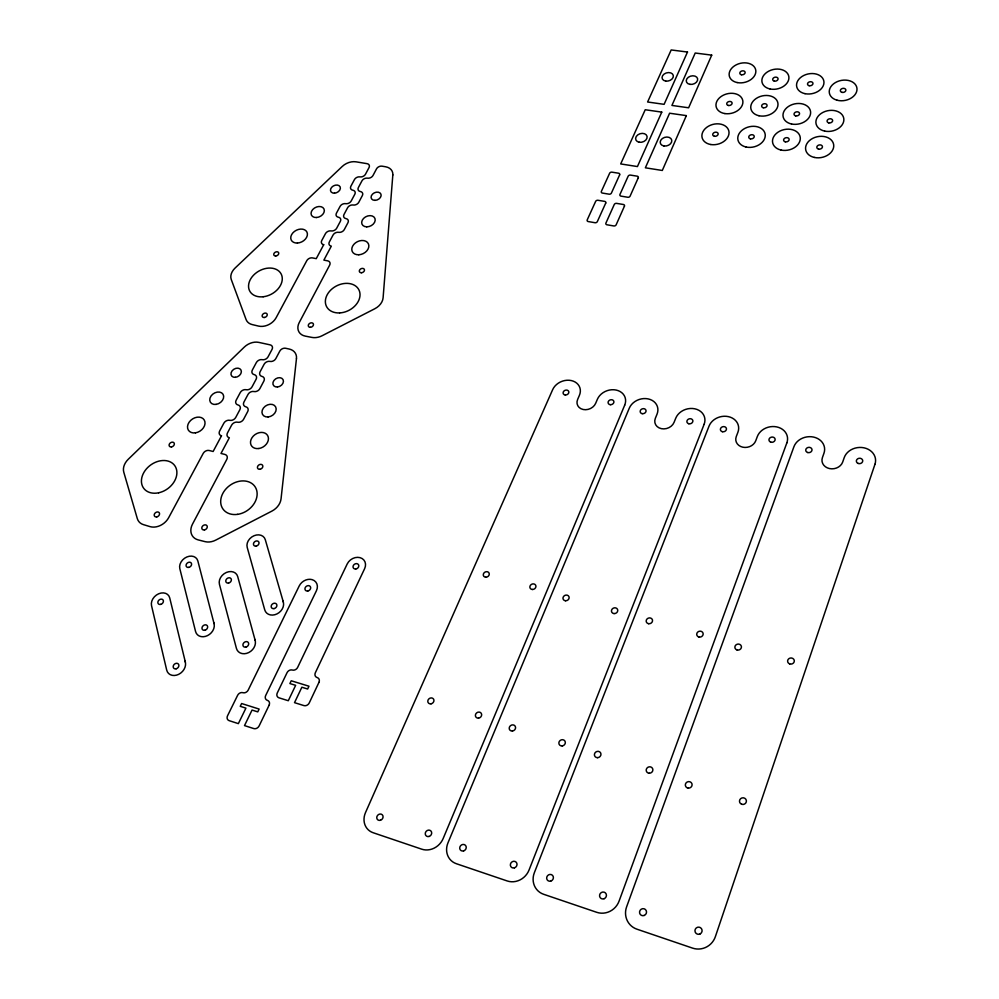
<?xml version="1.0" encoding="UTF-8"?>
<svg xmlns="http://www.w3.org/2000/svg" width="999" height="999" viewBox="0 0 999 999"><rect width="100%" height="100%" fill="white"/><g stroke="black" fill="none" stroke-linecap="round" stroke-linejoin="round"><path stroke-width="1.5" d="M283.316 601.985L265.297 539.685A9.978 7.955 -36.4 0 0 254.021 535.739A9.978 7.955 -36.4 0 0 247.203 547.39L264.747 609.877A10.265 8.354 -38.3 0 0 276.998 613.91A10.265 8.354 -38.3 0 0 282.917 600.936M255.17 640.396L237.7 576.548A10.115 8.067 -38.3 0 0 226.423 572.439A10.115 8.067 -38.3 0 0 219.443 584.328L236.426 648.376A10.415 8.467 -40.5 0 0 248.701 652.572A10.415 8.467 -40.5 0 0 254.782 639.323M214.061 623.626L197.852 560.976A10.015 7.855 -38.5 0 0 186.838 556.98A10.015 7.855 -38.5 0 0 179.82 568.656L195.567 631.493A10.302 8.242 -40.6 0 0 207.542 635.589A10.302 8.242 -40.6 0 0 213.699 622.564M185.364 662.125L169.73 597.926A10.152 7.955 -40.3 0 0 158.716 593.756A10.152 7.955 -40.3 0 0 151.536 605.669L166.696 670.067A10.465 8.342 -42.5 0 0 178.684 674.337A10.465 8.342 -42.5 0 0 185.002 661.038M392.832 174.925L383.104 297.764A13.724 10.402 -26.9 0 1 374.787 308.753L322.078 335.751A13.774 10.415 -28.9 0 1 311.975 337.425L305.307 336.126A13.749 10.377 -29 0 1 299.225 322.59L329.658 265.122A4.483 3.322 -27.5 0 0 327.697 260.851L323.876 260.115L331.306 246.154A4.446 3.272 -26.9 0 1 329.345 241.97L333.029 235.065A4.433 3.259 -26.7 0 1 338.661 232.317A4.421 3.234 -26.5 0 0 344.293 229.583L347.939 222.727A4.408 3.222 -26.3 0 0 345.966 218.606A4.396 3.209 -26.1 0 1 343.993 214.51L347.615 207.717A4.396 3.197 -25.9 0 1 353.196 205.007A4.383 3.184 -25.7 0 0 358.778 202.298L362.362 195.554A4.371 3.172 -25.6 0 0 360.377 191.533A4.358 3.159 -25.4 0 1 358.391 187.525L361.95 180.856A4.358 3.147 -25.2 0 1 367.482 178.172A4.346 3.134 -25 0 0 373.014 175.487L376.536 168.843A4.346 3.134 -24.7 0 1 382.055 166.171L385.602 166.771A13.062 9.453 -24.8 0 1 392.832 174.925M296.466 358.629L281.056 498.813A14.723 11.626 -34.7 0 1 271.903 511.101L215.722 540.122A14.823 11.601 -36.9 0 1 205.12 541.658L198.227 539.91A14.798 11.551 -37 0 1 192.495 524.138L226.785 459.39A4.795 3.696 -34.5 0 0 224.925 454.445L220.991 453.459L229.333 437.762A4.758 3.646 -33.6 0 1 227.497 432.892L231.631 425.137A4.733 3.621 -33.3 0 1 237.612 422.215A4.72 3.609 -33 0 0 243.594 419.28L247.69 411.576A4.708 3.596 -32.7 0 0 245.816 406.805A4.695 3.584 -32.4 0 1 243.943 402.048L248.014 394.43A4.683 3.571 -32.1 0 1 253.933 391.533A4.67 3.546 -31.8 0 0 259.865 388.648L263.873 381.069A4.658 3.534 -31.6 0 0 261.988 376.411A4.645 3.521 -31.3 0 1 260.102 371.765L264.098 364.285A4.633 3.509 -31 0 1 269.967 361.413A4.62 3.496 -30.7 0 0 275.836 358.554L279.782 351.124A4.62 3.496 -30.3 0 1 285.627 348.264L289.298 349.063A13.899 10.552 -30.5 0 1 296.466 358.629M874.962 464.285L715.371 936.65A18.069 17.782 -59.9 0 1 692.557 948.113L636.925 929.182A17.882 17.258 -52.8 0 1 626.61 906.842L793.905 446.765A15.784 13.312 -9.4 0 1 813.573 437.075A15.784 13.312 -9.4 0 1 823.95 453.259L822.414 457.604A10.627 8.979 -8 0 0 829.482 468.568A10.627 8.979 -8 0 0 842.694 462.013L844.217 457.642A16.059 13.549 -6.5 0 1 864.085 447.839A16.059 13.549 -6.5 0 1 874.962 464.285M786.85 442.869L619.068 901.135A17.72 16.871 -50.5 0 1 596.765 912.324L543.656 894.292A17.545 16.384 -49.3 0 1 534.34 872.751L709.04 426.098A15.372 12.85 -14.2 0 1 728.333 416.62A15.372 12.85 -14.2 0 1 737.886 432.317L736.275 436.551A10.327 8.679 -12.9 0 0 742.781 447.19A10.327 8.679 -12.9 0 0 755.744 440.771L757.342 436.513A15.597 13.099 -11.5 0 1 776.835 426.923A15.597 13.099 -11.5 0 1 786.85 442.869M704.12 424.325L529.045 870.029A17.42 16.046 -48.7 0 1 507.192 880.956L456.381 863.723A17.258 15.609 -48.1 0 1 447.952 842.881L629.27 408.204A15.01 12.413 -18.2 0 1 648.214 398.913A15.01 12.413 -18.2 0 1 657.03 414.185L655.344 418.319A10.09 8.379 -17.2 0 0 661.338 428.658A10.09 8.379 -17.2 0 0 674.063 422.365L675.736 418.219A15.21 12.662 -15.9 0 1 694.879 408.816A15.21 12.662 -15.9 0 1 704.12 424.325M624.7 405.144L443.169 838.511A17.12 15.285 -47.6 0 1 421.765 849.187L373.114 832.716A16.958 14.86 -47.2 0 1 365.509 812.574L552.659 389.66A14.698 11.951 -21.5 0 1 571.266 380.557A14.698 11.951 -21.5 0 1 579.383 395.404L577.634 399.438A9.865 8.079 -20.7 0 0 583.141 409.49A9.865 8.079 -20.7 0 0 595.654 403.321L597.39 399.275A14.873 12.213 -19.6 0 1 616.183 390.06A14.873 12.213 -19.6 0 1 624.7 405.144M711.725 55.132L688.623 107.792L671.915 105.432L695.217 53.022L711.725 55.132M686.35 115.622L662.3 170.467L645.366 167.807L669.605 113.224L686.35 115.622M624.425 206.206L616.146 224.812A1.861 1.424 -18.1 0 1 613.798 225.949L606.992 224.787A1.861 1.411 -18.3 0 1 605.931 223.052L614.26 204.508A1.848 1.399 -18 0 1 616.595 203.371L623.364 204.495A1.848 1.399 -17.7 0 1 624.425 206.206M638.249 177.847L630.107 196.116A1.848 1.399 -17.5 0 1 627.784 197.253L621.016 196.129A1.836 1.386 -17.7 0 1 619.967 194.443L628.134 176.236A1.836 1.374 -17.4 0 1 630.444 175.1L637.175 176.174A1.836 1.374 -17.2 0 1 638.249 177.847M687.499 52.035L664.11 104.333L647.602 101.998L671.191 49.95L687.499 52.035M661.775 112.113L637.437 166.558L620.691 163.936L645.229 109.74L661.775 112.113M605.719 203.084L597.352 221.578A1.848 1.411 -18.7 0 1 595.017 222.727L588.274 221.566A1.848 1.399 -19 0 1 587.237 219.842L595.641 201.398A1.836 1.386 -18.6 0 1 597.951 200.275L604.67 201.386A1.836 1.386 -18.4 0 1 605.719 203.084M619.63 174.875L611.425 193.044A1.836 1.386 -18.1 0 1 609.115 194.181L602.409 193.069A1.836 1.374 -18.3 0 1 601.373 191.396L609.615 173.277A1.823 1.361 -18 0 1 611.912 172.153L618.593 173.214A1.823 1.361 -17.8 0 1 619.63 174.875M318.956 682.354L309.253 702.934A4.283 3.596 -41.9 0 1 303.896 705.581L294.518 702.659L301.86 687.237L307.642 689.01L308.966 686.213L291.233 680.781L289.897 683.566L295.642 685.326L288.299 700.724L278.996 697.826A4.271 3.546 -42 0 1 277.26 693.006L287.063 672.652A4.233 3.509 -40.8 0 1 292.345 670.042A4.221 3.496 -40.4 0 0 297.627 667.432L347.215 563.948A10.177 8.392 -34.5 0 1 360.052 557.654A10.177 8.392 -34.5 0 1 364.623 568.681L315.334 672.777A4.246 3.559 -40.2 0 0 317.133 677.547A4.258 3.559 -40.6 0 1 318.956 682.354M269.106 705.207L259.128 725.923A4.321 3.571 -43.9 0 1 253.758 728.571L244.505 725.599L252.048 710.064L257.767 711.875L259.128 709.065L241.621 703.533L240.247 706.318L245.916 708.129L238.361 723.626L229.183 720.666A4.296 3.521 -43.9 0 1 227.535 715.796L237.625 695.304A4.258 3.496 -42.8 0 1 242.919 692.694A4.246 3.484 -42.4 0 0 248.202 690.084L299.225 585.926A10.215 8.367 -36.8 0 1 312.075 579.62A10.215 8.367 -36.8 0 1 316.421 590.746L265.672 695.529A4.271 3.534 -42.3 0 0 267.395 700.361A4.283 3.546 -42.8 0 1 269.106 705.207M221.491 435.826L213.124 451.486L209.203 450.499A4.783 3.659 -34.7 0 0 203.184 453.446L168.681 517.657A14.648 11.226 -37.5 0 1 150.025 526.623L143.481 524.65A14.635 11.176 -37.5 0 1 137.3 518.581L123.776 472.165A14.311 10.752 -36.4 0 1 128.272 459.253L244.305 347.09A13.811 10.365 -31.1 0 1 258.828 342.395L270.142 344.867A4.608 3.459 -30.6 0 1 272.028 349.413L268.069 356.83A4.62 3.484 -30.9 0 1 262.213 359.69A4.633 3.496 -31.2 0 0 256.356 362.55L252.36 370.005A4.645 3.509 -31.4 0 0 254.221 374.637A4.658 3.521 -31.7 0 1 256.094 379.283L252.06 386.838A4.67 3.534 -32 0 1 246.154 389.722A4.683 3.546 -32.3 0 0 240.235 392.607L236.164 400.212A4.695 3.559 -32.6 0 0 238.012 404.957A4.708 3.584 -32.8 0 1 239.86 409.715L235.752 417.407A4.72 3.596 -33.1 0 1 229.795 420.317A4.733 3.609 -33.4 0 0 223.826 423.239L219.668 430.981A4.745 3.621 -33.7 0 0 221.491 435.826M323.701 244.718L316.258 258.641L312.462 257.904A4.458 3.284 -27.8 0 0 306.793 260.652L276.136 317.707A13.611 10.115 -30 0 1 258.591 326.099L252.235 324.588A13.586 10.077 -30.1 0 1 246.066 319.505L231.256 279.47A13.324 9.703 -29.7 0 1 235.077 268.057L342.307 166.396A12.975 9.303 -25.4 0 1 356.081 161.838L367.045 163.661A4.321 3.109 -25 0 1 369.031 167.582L365.497 174.201A4.333 3.122 -25.2 0 1 359.977 176.885A4.346 3.134 -25.4 0 0 354.458 179.57L350.886 186.226A4.358 3.147 -25.5 0 0 352.847 190.222A4.358 3.159 -25.7 0 1 354.82 194.231L351.223 200.961A4.371 3.172 -25.9 0 1 345.654 203.671A4.383 3.184 -26.1 0 0 340.085 206.368L336.451 213.149A4.396 3.197 -26.3 0 0 338.399 217.233A4.408 3.209 -26.5 0 1 340.359 221.328L336.7 228.184A4.408 3.222 -26.7 0 1 331.081 230.919A4.421 3.234 -26.9 0 0 325.462 233.641L321.765 240.534A4.433 3.259 -27.1 0 0 323.701 244.718M610.302 404.695A2.972 2.448 -19.6 0 0 613.798 401.211A2.972 2.448 -19.6 0 0 608.891 400.699A2.972 2.448 -19.6 0 0 610.302 404.695M565.247 394.98A2.935 2.385 -21.5 0 0 568.743 391.546A2.935 2.385 -21.5 0 0 563.936 391.046A2.935 2.385 -21.5 0 0 565.247 394.98M307.854 590.996A3.072 2.51 -36.8 0 0 310.277 586.513A3.072 2.51 -36.8 0 0 305.294 587.487A3.072 2.51 -36.8 0 0 307.854 590.996M160.739 604.383A3.047 2.385 -40.3 0 0 162.999 599.875A3.047 2.385 -40.3 0 0 158.167 601.136A3.047 2.385 -40.3 0 0 160.739 604.383M176.149 668.806A3.134 2.51 -42.5 0 0 178.446 664.098A3.134 2.51 -42.5 0 0 173.489 665.384A3.134 2.51 -42.5 0 0 176.149 668.806M188.774 567.395A3.009 2.36 -38.5 0 0 191.271 563.061A3.009 2.36 -38.5 0 0 186.463 564.01A3.009 2.36 -38.5 0 0 188.774 567.395M204.97 630.219A3.097 2.473 -40.6 0 0 207.205 625.599A3.097 2.473 -40.6 0 0 202.273 626.885A3.097 2.473 -40.6 0 0 204.97 630.219M639.285 142.245A5.882 4.333 -16.9 0 0 647.077 136.438A5.882 4.333 -16.9 0 0 637.787 134.865A5.882 4.333 -16.9 0 0 639.285 142.245M663.923 145.966A5.919 4.383 -16.2 0 0 671.74 140.122A5.919 4.383 -16.2 0 0 662.337 138.536A5.919 4.383 -16.2 0 0 663.923 145.966M485.864 577.21A3.109 2.66 -29.7 0 0 489.06 573.064A3.109 2.66 -29.7 0 0 483.903 573.039A3.109 2.66 -29.7 0 0 485.864 577.21M532.517 589.497A3.134 2.722 -27.7 0 0 535.701 585.289A3.134 2.722 -27.7 0 0 530.457 585.264A3.134 2.722 -27.7 0 0 532.517 589.497M380.494 820.254A3.397 2.972 -47.2 0 0 382.317 814.822A3.397 2.972 -47.2 0 0 376.923 816.545A3.397 2.972 -47.2 0 0 380.494 820.254M429.108 836.45A3.422 3.059 -47.6 0 0 430.894 830.931A3.422 3.059 -47.6 0 0 425.412 832.666A3.422 3.059 -47.6 0 0 429.108 836.45M714.497 136.289A2.76 2.035 -14.6 0 0 718.119 133.579A2.76 2.035 -14.6 0 0 713.698 132.855A2.76 2.035 -14.6 0 0 714.497 136.289M710.826 144.53A13.786 10.202 -14.6 0 0 728.833 130.956A13.786 10.202 -14.6 0 0 706.718 127.348A13.786 10.202 -14.6 0 0 710.826 144.53M728.496 105.494A2.735 1.998 -14.2 0 0 732.067 102.835A2.735 1.998 -14.2 0 0 727.672 102.135A2.735 1.998 -14.2 0 0 728.496 105.494M724.887 113.574A13.661 9.978 -14.2 0 0 742.694 100.2A13.661 9.978 -14.2 0 0 720.716 96.803A13.661 9.978 -14.2 0 0 724.887 113.574M741.395 74.75A2.71 1.948 -13.9 0 0 745.129 72.303A2.71 1.948 -13.9 0 0 740.896 71.404A2.71 1.948 -13.9 0 0 741.395 74.75M737.15 82.555A13.549 9.765 -13.9 0 0 755.768 70.217A13.549 9.765 -13.9 0 0 734.565 65.797A13.549 9.765 -13.9 0 0 737.15 82.555M750.386 138.836A2.785 2.06 -13.5 0 0 754.22 136.289A2.785 2.06 -13.5 0 0 749.862 135.29A2.785 2.06 -13.5 0 0 750.386 138.836M746.053 147.015A13.924 10.327 -13.5 0 0 765.172 134.228A13.924 10.327 -13.5 0 0 743.318 129.308A13.924 10.327 -13.5 0 0 746.053 147.015M763.273 107.742A2.76 2.023 -13.2 0 0 767.057 105.232A2.76 2.023 -13.2 0 0 762.724 104.283A2.76 2.023 -13.2 0 0 763.273 107.742M759.003 115.759A13.799 10.102 -13.2 0 0 777.909 103.147A13.799 10.102 -13.2 0 0 756.206 98.464A13.799 10.102 -13.2 0 0 759.003 115.759M774.3 81.106A2.735 1.986 -12.9 0 0 778.059 78.621A2.735 1.986 -12.9 0 0 773.75 77.722A2.735 1.986 -12.9 0 0 774.3 81.106M770.104 88.986A13.699 9.915 -12.9 0 0 788.823 76.536A13.699 9.915 -12.9 0 0 767.244 72.04A13.699 9.915 -12.9 0 0 770.104 88.986M809.19 85.714A2.772 2.01 -11.9 0 0 812.961 83.217A2.772 2.01 -11.9 0 0 808.578 82.293A2.772 2.01 -11.9 0 0 809.19 85.714M805.032 93.669A13.849 10.04 -11.9 0 0 823.85 81.106A13.849 10.04 -11.9 0 0 801.897 76.548A13.849 10.04 -11.9 0 0 805.032 93.669M795.716 115.884A2.797 2.048 -12.1 0 0 799.537 113.349A2.797 2.048 -12.1 0 0 795.117 112.388A2.797 2.048 -12.1 0 0 795.716 115.884M791.495 123.988A13.961 10.252 -12.1 0 0 810.514 111.264A13.961 10.252 -12.1 0 0 788.423 106.481A13.961 10.252 -12.1 0 0 791.495 123.988M785.276 141.808A2.81 2.085 -12.4 0 0 789.135 139.248A2.81 2.085 -12.4 0 0 784.702 138.237A2.81 2.085 -12.4 0 0 785.276 141.808M781.006 150.05A14.061 10.452 -12.4 0 0 800.199 137.163A14.061 10.452 -12.4 0 0 777.984 132.193A14.061 10.452 -12.4 0 0 781.006 150.05M431.044 703.833A3.247 2.835 -38.2 0 0 433.454 698.938A3.247 2.835 -38.2 0 0 428.109 699.912A3.247 2.835 -38.2 0 0 431.044 703.833M478.533 718.131A3.272 2.91 -37 0 0 481.243 713.286A3.272 2.91 -37 0 0 475.799 713.898A3.272 2.91 -37 0 0 478.533 718.131M171.453 446.928A2.847 2.148 -35.2 0 0 174.126 443.032A2.847 2.148 -35.2 0 0 169.58 443.706A2.847 2.148 -35.2 0 0 171.453 446.928M259.94 469.28A2.897 2.26 -33.9 0 0 262.575 465.272A2.897 2.26 -33.9 0 0 257.879 465.946A2.897 2.26 -33.9 0 0 259.94 469.28M204.483 529.92A2.96 2.31 -37 0 0 206.93 525.674A2.96 2.31 -37 0 0 202.185 526.635A2.96 2.31 -37 0 0 204.483 529.92M156.781 516.908A2.935 2.248 -37.5 0 0 159.253 512.749A2.935 2.248 -37.5 0 0 154.595 513.698A2.935 2.248 -37.5 0 0 156.781 516.908M688.823 423.751A3.047 2.535 -15.9 0 0 692.856 420.604A3.047 2.535 -15.9 0 0 687.974 419.443A3.047 2.535 -15.9 0 0 688.823 423.751M642.22 413.673A2.997 2.485 -18.2 0 0 645.991 410.352A2.997 2.485 -18.2 0 0 641.096 409.528A2.997 2.485 -18.2 0 0 642.22 413.673M565.484 600.761A3.159 2.772 -26.2 0 0 568.968 596.69A3.159 2.772 -26.2 0 0 563.711 596.291A3.159 2.772 -26.2 0 0 565.484 600.761M614.073 613.586A3.197 2.835 -23.3 0 0 617.557 609.452A3.197 2.835 -23.3 0 0 612.175 609.053A3.197 2.835 -23.3 0 0 614.073 613.586M463.661 850.886A3.447 3.122 -48.1 0 0 465.409 845.291A3.447 3.122 -48.1 0 0 459.865 847.04A3.447 3.122 -48.1 0 0 463.661 850.886M514.435 867.844A3.484 3.209 -48.6 0 0 516.121 862.137A3.484 3.209 -48.6 0 0 510.501 863.91A3.484 3.209 -48.6 0 0 514.435 867.844M512.437 731.018A3.297 2.96 -36.2 0 0 515.134 726.111A3.297 2.96 -36.2 0 0 509.615 726.723A3.297 2.96 -36.2 0 0 512.437 731.018M562.187 745.928A3.334 3.047 -34.1 0 0 564.86 740.946A3.334 3.047 -34.1 0 0 559.24 741.558A3.334 3.047 -34.1 0 0 562.187 745.928M770.828 442.17A3.122 2.622 -11.5 0 0 775.124 439.185A3.122 2.622 -11.5 0 0 770.192 437.674A3.122 2.622 -11.5 0 0 770.828 442.17M722.377 431.705A3.072 2.572 -14.2 0 0 726.423 428.534A3.072 2.572 -14.2 0 0 721.465 427.347A3.072 2.572 -14.2 0 0 722.377 431.705M648.638 623.713A3.234 2.885 -20.9 0 0 652.409 619.755A3.234 2.885 -20.9 0 0 647.04 618.968A3.234 2.885 -20.9 0 0 648.638 623.713M699.013 637.037A3.272 2.96 -16.8 0 0 703.084 633.266A3.272 2.96 -16.8 0 0 697.689 632.105A3.272 2.96 -16.8 0 0 699.013 637.037M550.824 881.081A3.509 3.272 -49.3 0 0 552.472 875.311A3.509 3.272 -49.3 0 0 546.79 877.097A3.509 3.272 -49.3 0 0 550.824 881.081M604.108 898.725A3.546 3.372 -50.4 0 0 605.269 892.769A3.546 3.372 -50.4 0 0 599.625 894.979A3.546 3.372 -50.4 0 0 604.108 898.725M597.589 757.679A3.359 3.109 -32.1 0 0 600.586 752.809A3.359 3.109 -32.1 0 0 594.892 753.021A3.359 3.109 -32.1 0 0 597.589 757.679M649.25 773.238A3.397 3.184 -27.8 0 0 652.572 768.493A3.397 3.184 -27.8 0 0 646.79 768.306A3.397 3.184 -27.8 0 0 649.25 773.238M858.141 463.436A3.209 2.71 -6.5 0 0 862.736 460.651A3.209 2.71 -6.5 0 0 857.741 458.766A3.209 2.71 -6.5 0 0 858.141 463.436M807.667 452.522A3.159 2.66 -9.4 0 0 812 449.513A3.159 2.66 -9.4 0 0 806.967 447.964A3.159 2.66 -9.4 0 0 807.667 452.522M737.037 649.962A3.309 3.009 -13.3 0 0 741.395 646.415A3.309 3.009 -13.3 0 0 736.026 644.855A3.309 3.009 -13.3 0 0 737.037 649.962M789.647 663.898A3.372 3.072 -7.9 0 0 794.292 660.576A3.372 3.072 -7.9 0 0 788.935 658.628A3.372 3.072 -7.9 0 0 789.647 663.898M644.193 915.459A3.571 3.447 -52.8 0 0 645.304 909.415A3.571 3.447 -52.8 0 0 639.597 911.65A3.571 3.447 -52.8 0 0 644.193 915.459M700.237 933.853A3.609 3.559 -59.7 0 0 700.386 927.621A3.609 3.559 -59.7 0 0 694.954 930.681A3.609 3.559 -59.7 0 0 700.237 933.853M688.224 788.124A3.434 3.259 -23.1 0 0 691.87 783.541A3.434 3.259 -23.1 0 0 686.051 782.929A3.434 3.259 -23.1 0 0 688.224 788.124M741.77 804.295A3.472 3.334 -13 0 0 746.353 800.474A3.472 3.334 -13 0 0 740.696 798.626A3.472 3.334 -13 0 0 741.77 804.295M228.546 583.054A3.034 2.423 -38.3 0 0 231.019 578.646A3.034 2.423 -38.3 0 0 226.149 579.607A3.034 2.423 -38.3 0 0 228.546 583.054M245.991 647.09A3.122 2.535 -40.5 0 0 248.202 642.394A3.122 2.535 -40.5 0 0 243.207 643.681A3.122 2.535 -40.5 0 0 245.991 647.09M256.243 546.091A2.997 2.385 -36.4 0 0 258.666 541.783A2.997 2.385 -36.4 0 0 253.821 542.744A2.997 2.385 -36.4 0 0 256.243 546.091M274.051 608.616A3.084 2.51 -38.3 0 0 276.511 604.108A3.084 2.51 -38.3 0 0 271.541 605.069A3.084 2.51 -38.3 0 0 274.051 608.616M355.794 568.993A3.047 2.522 -34.5 0 0 358.466 564.647A3.047 2.522 -34.5 0 0 353.459 565.297A3.047 2.522 -34.5 0 0 355.794 568.993M842.057 92.383A2.797 2.035 -10.9 0 0 845.853 89.86A2.797 2.035 -10.9 0 0 841.395 88.923A2.797 2.035 -10.9 0 0 842.057 92.383M837.05 100.212A14.011 10.19 -10.9 0 0 856.98 88.474A14.011 10.19 -10.9 0 0 835.351 82.605A14.011 10.19 -10.9 0 0 837.05 100.212M828.795 122.889A2.822 2.085 -11.1 0 0 832.629 120.33A2.822 2.085 -11.1 0 0 828.146 119.343A2.822 2.085 -11.1 0 0 828.795 122.889M824.625 131.081A14.123 10.402 -11.1 0 0 843.743 118.232A14.123 10.402 -11.1 0 0 821.278 113.374A14.123 10.402 -11.1 0 0 824.625 131.081M818.556 149.101A2.847 2.123 -11.3 0 0 822.427 146.503A2.847 2.123 -11.3 0 0 817.906 145.479A2.847 2.123 -11.3 0 0 818.556 149.101M814.322 157.43A14.223 10.602 -11.3 0 0 833.628 144.418A14.223 10.602 -11.3 0 0 811.026 139.361A14.223 10.602 -11.3 0 0 814.322 157.43M665.659 81.081A5.769 4.158 -16 0 0 673.289 75.449A5.769 4.158 -16 0 0 664.123 74.051A5.769 4.158 -16 0 0 665.659 81.081M689.959 84.366A5.819 4.196 -15.3 0 0 697.602 78.709A5.819 4.196 -15.3 0 0 688.323 77.285A5.819 4.196 -15.3 0 0 689.959 84.366M195.479 432.842A9.428 7.13 -34.1 0 0 204.233 419.98A9.428 7.13 -34.1 0 0 189.098 422.265A9.428 7.13 -34.1 0 0 195.479 432.842M216.121 404.395A7.48 5.644 -33 0 0 223.027 394.243A7.48 5.644 -33 0 0 210.976 396.091A7.48 5.644 -33 0 0 216.121 404.395M235.377 377.322A5.557 4.183 -31.9 0 0 241.009 370.042A5.557 4.183 -31.9 0 0 232.08 370.866A5.557 4.183 -31.9 0 0 235.377 377.322M258.866 448.514A9.565 7.393 -33.1 0 0 267.545 435.377A9.565 7.393 -33.1 0 0 252.035 437.662A9.565 7.393 -33.1 0 0 258.866 448.514M268.107 416.958A7.555 5.807 -32.1 0 0 275.662 406.93A7.555 5.807 -32.1 0 0 263.461 408.004A7.555 5.807 -32.1 0 0 268.107 416.958M277.447 386.988A5.607 4.283 -31.2 0 0 283.054 379.608A5.607 4.283 -31.2 0 0 273.976 380.432A5.607 4.283 -31.2 0 0 277.447 386.988M158.641 492.794A19.218 14.585 -36.3 0 0 174.763 465.646A19.218 14.585 -36.3 0 0 144.056 472.165A19.218 14.585 -36.3 0 0 158.641 492.794M237.587 514.36A19.543 15.297 -35.3 0 0 255.319 487.137A19.543 15.297 -35.3 0 0 223.813 491.708A19.543 15.297 -35.3 0 0 237.587 514.36M275.724 255.994A2.66 1.936 -28.5 0 0 278.634 252.71A2.66 1.936 -28.5 0 0 274.375 252.922A2.66 1.936 -28.5 0 0 275.724 255.994M361.438 272.739A2.71 2.023 -26.6 0 0 364.335 269.38A2.71 2.023 -26.6 0 0 359.927 269.568A2.71 2.023 -26.6 0 0 361.438 272.739M310.364 327.31A2.747 2.073 -29 0 0 313.336 323.851A2.747 2.073 -29 0 0 308.916 324.013A2.747 2.073 -29 0 0 310.364 327.31M264.335 317.495A2.722 2.023 -30 0 0 267.07 313.961A2.722 2.023 -30 0 0 262.675 314.41A2.722 2.023 -30 0 0 264.335 317.495M297.427 243.044A8.816 6.419 -27.7 0 0 306.993 232.193A8.816 6.419 -27.7 0 0 292.807 232.942A8.816 6.419 -27.7 0 0 297.427 243.044M316.421 217.52A6.993 5.07 -26.8 0 0 323.976 208.941A6.993 5.07 -26.8 0 0 312.675 209.578A6.993 5.07 -26.8 0 0 316.421 217.52M334.503 193.169A5.207 3.759 -26.1 0 0 340.11 186.825A5.207 3.759 -26.1 0 0 331.656 187.325A5.207 3.759 -26.1 0 0 334.503 193.169M358.803 254.77A8.941 6.631 -26.3 0 0 368.356 243.706A8.941 6.631 -26.3 0 0 353.796 244.43A8.941 6.631 -26.3 0 0 358.803 254.77M366.77 226.848A7.08 5.207 -25.7 0 0 374.95 218.469A7.08 5.207 -25.7 0 0 363.574 218.406A7.08 5.207 -25.7 0 0 366.77 226.848M374.9 200.362A5.27 3.834 -25.1 0 0 380.956 194.181A5.27 3.834 -25.1 0 0 372.49 194.156A5.27 3.834 -25.1 0 0 374.9 200.362M263.149 296.765A17.895 13.137 -29.3 0 0 281.031 273.738A17.895 13.137 -29.3 0 0 252.073 276.885A17.895 13.137 -29.3 0 0 263.149 296.765M339.585 312.924A18.219 13.711 -27.7 0 0 359.028 290.097A18.219 13.711 -27.7 0 0 329.483 291.421A18.219 13.711 -27.7 0 0 339.585 312.924"/></g></svg>
